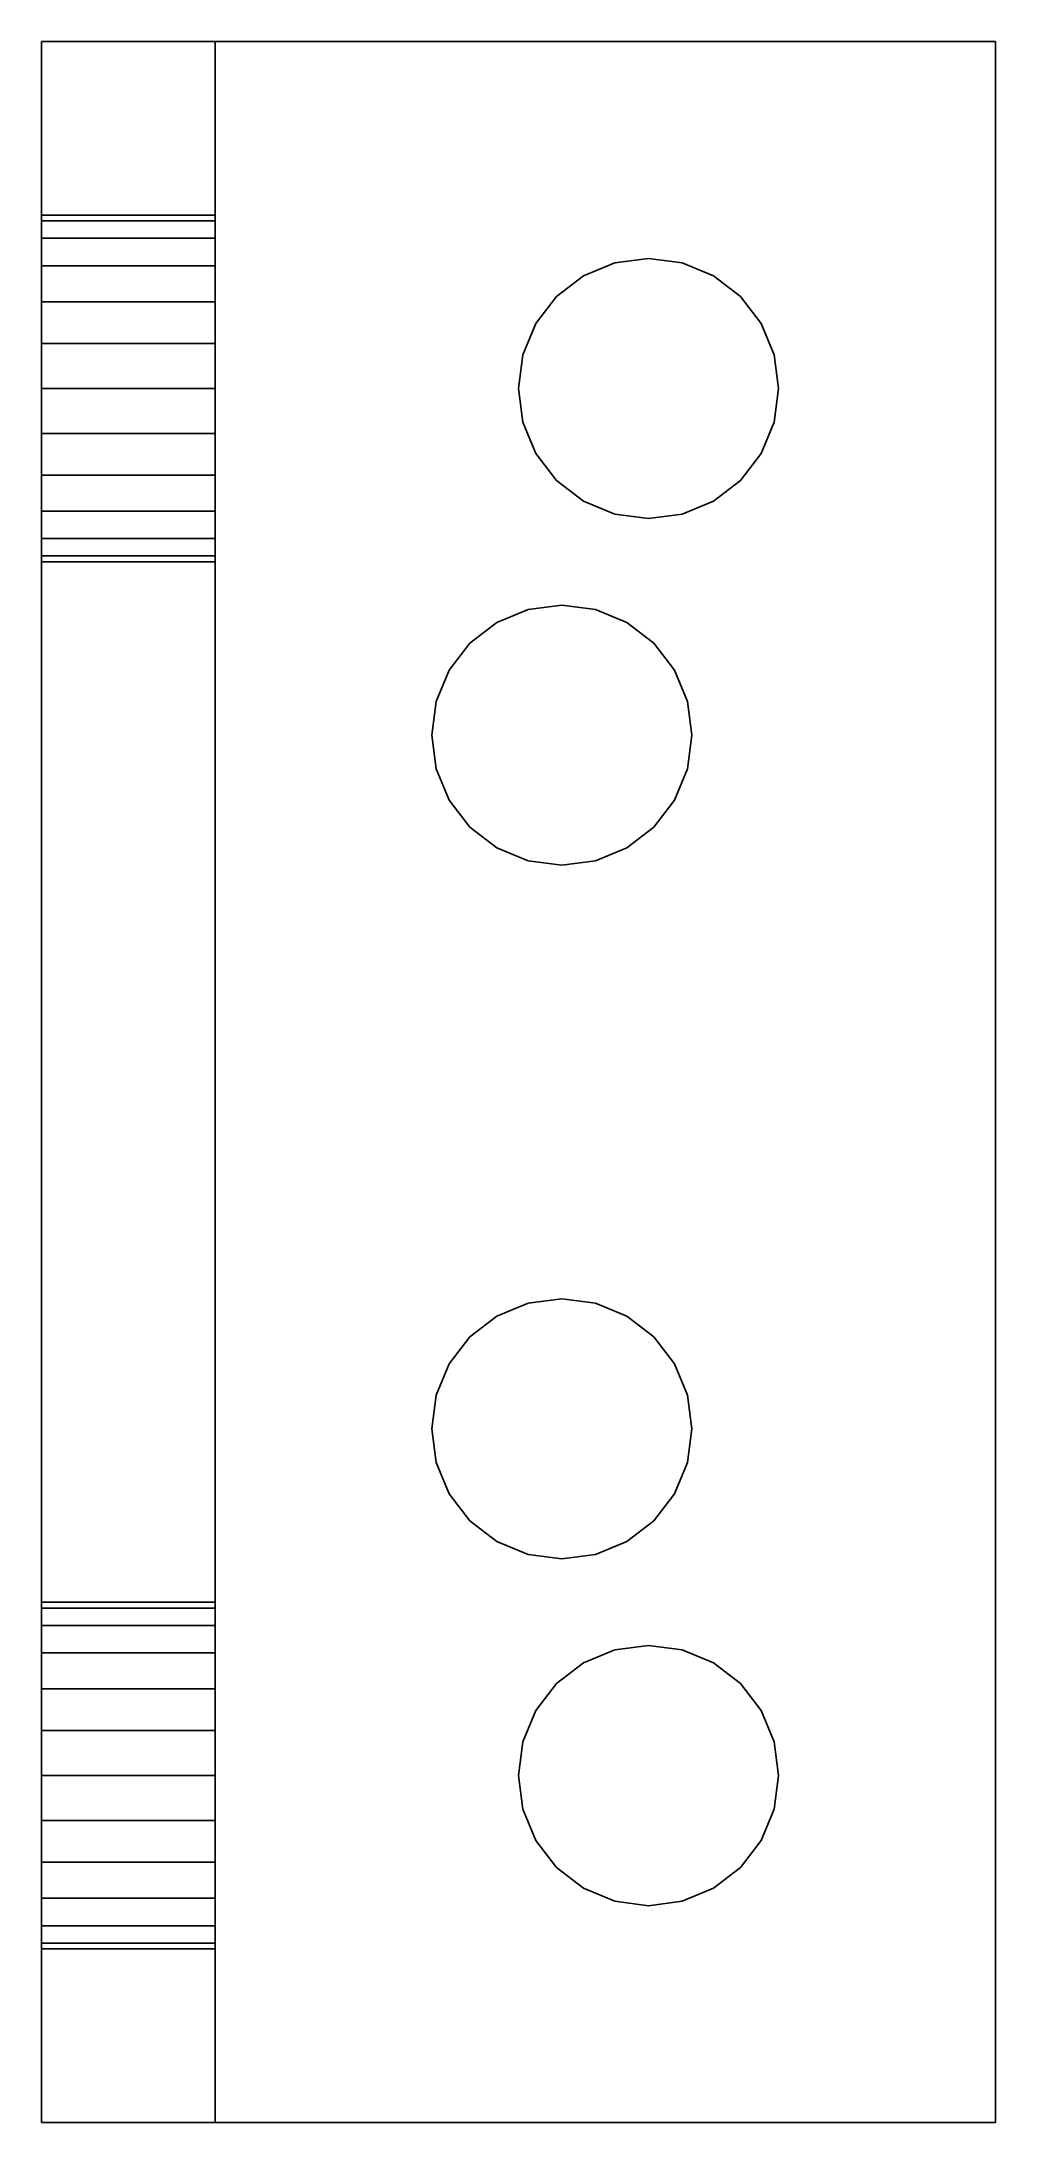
# Model space of a CAD drawing. Header units: metres. Extents: x 0 to 0.69, y -1.5 to 0.
import ezdxf

# ---------------------------------------------------------------- set-up
doc = ezdxf.new("R2010")
doc.units = ezdxf.units.M

msp = doc.modelspace()

# ---------------------------------------------------------------- linework, layer by layer
at = {"layer": 'MY3DLAYER'}
for p, q in [((0, 0), (0, 0, 0.75)), ((0, 0, 0.75), (0.6875, 0, 0.75)), ((0.125, 0), (0, 0)), ((0, -1.5, 0.75), (0, 0, 0.75)), ((0, -1.5), (0, 0)), ((0.125, -1.5), (0.125, 0)), ((0.125, 0, 0.625), (0.125, 0)), ((0.125, -1.5, 0.625), (0.125, 0, 0.625)), ((0.6875, 0, 0.625), (0.125, 0, 0.625)), ((0.6875, -1.5, 0.625), (0.6875, 0, 0.625)), ((0.6875, -1.5, 0.75), (0.6875, 0, 0.75)), ((0.6875, 0, 0.75), (0.6875, 0, 0.625)), ((0, -0.125, 0.3125), (0, -0.1293, 0.3449)), ((0, -0.1293, 0.2801), (0, -0.125, 0.3125)), ((0.125, -0.125, 0.3125), (0, -0.125, 0.3125)), ((0, -0.1293, 0.3449), (0, -0.1417, 0.375)), ((0, -0.1417, 0.25), (0, -0.1293, 0.2801)), ((0.125, -0.1293, 0.3449), (0, -0.1293, 0.3449)), ((0.125, -0.1293, 0.2801), (0, -0.1293, 0.2801)), ((0.125, -0.125, 0.3125), (0.125, -0.1293, 0.3449)), ((0.125, -0.1293, 0.2801), (0.125, -0.125, 0.3125)), ((0.125, -0.1417, 0.25), (0.125, -0.1293, 0.2801)), ((0.125, -0.1293, 0.3449), (0.125, -0.1417, 0.375)), ((0, -0.1417, 0.375), (0, -0.1616, 0.4009)), ((0, -0.1616, 0.2241), (0, -0.1417, 0.25)), ((0.125, -0.1417, 0.375), (0, -0.1417, 0.375)), ((0.125, -0.1417, 0.25), (0, -0.1417, 0.25)), ((0.125, -0.1616, 0.2241), (0.125, -0.1417, 0.25)), ((0.125, -0.1417, 0.375), (0.125, -0.1616, 0.4009)), ((0, -0.1616, 0.4009), (0, -0.1875, 0.4208)), ((0, -0.1875, 0.2042), (0, -0.1616, 0.2241)), ((0.125, -0.1616, 0.4009), (0, -0.1616, 0.4009)), ((0.125, -0.1616, 0.2241), (0, -0.1616, 0.2241)), ((0.125, -0.1875, 0.2042), (0.125, -0.1616, 0.2241)), ((0.125, -0.1616, 0.4009), (0.125, -0.1875, 0.4208)), ((0.4132, -0.1594, 0.75), (0.3906, -0.1688, 0.75)), ((0.4132, -0.1594, 0.625), (0.3906, -0.1688, 0.625)), ((0.4375, -0.1563, 0.75), (0.4132, -0.1594, 0.75)), ((0.4375, -0.1563, 0.625), (0.4132, -0.1594, 0.625)), ((0.4132, -0.1594, 0.75), (0.4132, -0.1594, 0.625)), ((0.4618, -0.1594, 0.75), (0.4375, -0.1563, 0.75)), ((0.4618, -0.1594, 0.625), (0.4375, -0.1563, 0.625)), ((0.4375, -0.1563, 0.75), (0.4375, -0.1563, 0.625)), ((0.4844, -0.1688, 0.75), (0.4618, -0.1594, 0.75)), ((0.4844, -0.1688, 0.625), (0.4618, -0.1594, 0.625)), ((0.4618, -0.1594, 0.75), (0.4618, -0.1594, 0.625)), ((0.3906, -0.1688, 0.75), (0.3712, -0.1837, 0.75)), ((0.3906, -0.1688, 0.625), (0.3712, -0.1837, 0.625)), ((0.3906, -0.1688, 0.75), (0.3906, -0.1688, 0.625)), ((0.5038, -0.1837, 0.75), (0.4844, -0.1688, 0.75)), ((0.5038, -0.1837, 0.625), (0.4844, -0.1688, 0.625)), ((0.4844, -0.1688, 0.75), (0.4844, -0.1688, 0.625)), ((0, -0.1875, 0.4208), (0, -0.2176, 0.4332)), ((0, -0.2176, 0.1918), (0, -0.1875, 0.2042)), ((0.125, -0.1875, 0.4208), (0, -0.1875, 0.4208)), ((0.125, -0.1875, 0.2042), (0, -0.1875, 0.2042)), ((0.125, -0.2176, 0.1918), (0.125, -0.1875, 0.2042)), ((0.125, -0.1875, 0.4208), (0.125, -0.2176, 0.4332)), ((0.3712, -0.1837, 0.75), (0.3563, -0.2031, 0.75)), ((0.3712, -0.1837, 0.625), (0.3563, -0.2031, 0.625)), ((0.3712, -0.1837, 0.75), (0.3712, -0.1837, 0.625)), ((0.5187, -0.2031, 0.75), (0.5038, -0.1837, 0.75)), ((0.5187, -0.2031, 0.625), (0.5038, -0.1837, 0.625)), ((0.5038, -0.1837, 0.75), (0.5038, -0.1837, 0.625)), ((0.3563, -0.2031, 0.75), (0.3469, -0.2257, 0.75)), ((0.3563, -0.2031, 0.625), (0.3469, -0.2257, 0.625)), ((0.3563, -0.2031, 0.75), (0.3563, -0.2031, 0.625)), ((0.5281, -0.2257, 0.75), (0.5187, -0.2031, 0.75)), ((0.5281, -0.2257, 0.625), (0.5187, -0.2031, 0.625)), ((0.5187, -0.2031, 0.75), (0.5187, -0.2031, 0.625)), ((0, -0.2176, 0.4332), (0, -0.25, 0.4375)), ((0, -0.25, 0.1875), (0, -0.2176, 0.1918)), ((0.125, -0.2176, 0.4332), (0, -0.2176, 0.4332)), ((0.125, -0.2176, 0.1918), (0, -0.2176, 0.1918)), ((0.125, -0.25, 0.1875), (0.125, -0.2176, 0.1918)), ((0.125, -0.2176, 0.4332), (0.125, -0.25, 0.4375)), ((0.3469, -0.2257, 0.75), (0.3437, -0.25, 0.75)), ((0.3469, -0.2257, 0.625), (0.3437, -0.25, 0.625)), ((0.3469, -0.2257, 0.75), (0.3469, -0.2257, 0.625)), ((0.5312, -0.25, 0.75), (0.5281, -0.2257, 0.75)), ((0.5312, -0.25, 0.625), (0.5281, -0.2257, 0.625)), ((0.5281, -0.2257, 0.75), (0.5281, -0.2257, 0.625)), ((0, -0.25, 0.4375), (0, -0.2824, 0.4332)), ((0, -0.2824, 0.1918), (0, -0.25, 0.1875)), ((0.125, -0.25, 0.4375), (0, -0.25, 0.4375)), ((0.125, -0.25, 0.1875), (0, -0.25, 0.1875)), ((0.125, -0.2824, 0.1918), (0.125, -0.25, 0.1875)), ((0.125, -0.25, 0.4375), (0.125, -0.2824, 0.4332)), ((0.3437, -0.25, 0.75), (0.3469, -0.2743, 0.75)), ((0.3437, -0.25, 0.625), (0.3469, -0.2743, 0.625)), ((0.3437, -0.25, 0.75), (0.3437, -0.25, 0.625)), ((0.5281, -0.2743, 0.75), (0.5312, -0.25, 0.75)), ((0.5281, -0.2743, 0.625), (0.5312, -0.25, 0.625)), ((0.5312, -0.25, 0.75), (0.5312, -0.25, 0.625)), ((0, -0.2824, 0.4332), (0, -0.3125, 0.4208)), ((0, -0.3125, 0.2042), (0, -0.2824, 0.1918)), ((0.125, -0.2824, 0.1918), (0, -0.2824, 0.1918)), ((0.125, -0.2824, 0.4332), (0, -0.2824, 0.4332)), ((0.125, -0.3125, 0.2042), (0.125, -0.2824, 0.1918)), ((0.125, -0.2824, 0.4332), (0.125, -0.3125, 0.4208)), ((0.3469, -0.2743, 0.75), (0.3563, -0.2969, 0.75)), ((0.3469, -0.2743, 0.625), (0.3563, -0.2969, 0.625)), ((0.3469, -0.2743, 0.75), (0.3469, -0.2743, 0.625)), ((0.5187, -0.2969, 0.75), (0.5281, -0.2743, 0.75)), ((0.5187, -0.2969, 0.625), (0.5281, -0.2743, 0.625)), ((0.5281, -0.2743, 0.75), (0.5281, -0.2743, 0.625)), ((0.3563, -0.2969, 0.75), (0.3712, -0.3163, 0.75)), ((0.3563, -0.2969, 0.625), (0.3712, -0.3163, 0.625)), ((0.3563, -0.2969, 0.75), (0.3563, -0.2969, 0.625)), ((0.5038, -0.3163, 0.75), (0.5187, -0.2969, 0.75)), ((0.5038, -0.3163, 0.625), (0.5187, -0.2969, 0.625)), ((0.5187, -0.2969, 0.75), (0.5187, -0.2969, 0.625)), ((0, -0.3125, 0.4208), (0, -0.3384, 0.4009)), ((0, -0.3384, 0.2241), (0, -0.3125, 0.2042)), ((0.125, -0.3125, 0.2042), (0, -0.3125, 0.2042)), ((0.125, -0.3125, 0.4208), (0, -0.3125, 0.4208)), ((0.125, -0.3384, 0.2241), (0.125, -0.3125, 0.2042)), ((0.125, -0.3125, 0.4208), (0.125, -0.3384, 0.4009)), ((0.3712, -0.3163, 0.75), (0.3906, -0.3312, 0.75)), ((0.3712, -0.3163, 0.625), (0.3906, -0.3312, 0.625)), ((0.3712, -0.3163, 0.75), (0.3712, -0.3163, 0.625)), ((0.4844, -0.3312, 0.75), (0.5038, -0.3163, 0.75)), ((0.4844, -0.3312, 0.625), (0.5038, -0.3163, 0.625)), ((0.5038, -0.3163, 0.75), (0.5038, -0.3163, 0.625)), ((0, -0.3583, 0.25), (0, -0.3384, 0.2241)), ((0, -0.3384, 0.4009), (0, -0.3583, 0.375)), ((0.125, -0.3384, 0.2241), (0, -0.3384, 0.2241)), ((0.125, -0.3384, 0.4009), (0, -0.3384, 0.4009)), ((0.125, -0.3583, 0.25), (0.125, -0.3384, 0.2241)), ((0.125, -0.3384, 0.4009), (0.125, -0.3583, 0.375)), ((0.3906, -0.3312, 0.75), (0.4132, -0.3406, 0.75)), ((0.3906, -0.3312, 0.625), (0.4132, -0.3406, 0.625)), ((0.3906, -0.3312, 0.75), (0.3906, -0.3312, 0.625)), ((0.4132, -0.3406, 0.75), (0.4375, -0.3438, 0.75)), ((0.4132, -0.3406, 0.625), (0.4375, -0.3438, 0.625)), ((0.4132, -0.3406, 0.75), (0.4132, -0.3406, 0.625)), ((0.4375, -0.3438, 0.75), (0.4618, -0.3406, 0.75)), ((0.4375, -0.3438, 0.625), (0.4618, -0.3406, 0.625)), ((0.4375, -0.3438, 0.75), (0.4375, -0.3438, 0.625)), ((0.4618, -0.3406, 0.75), (0.4844, -0.3312, 0.75)), ((0.4618, -0.3406, 0.625), (0.4844, -0.3312, 0.625)), ((0.4618, -0.3406, 0.75), (0.4618, -0.3406, 0.625)), ((0.4844, -0.3312, 0.75), (0.4844, -0.3312, 0.625)), ((0, -0.3707, 0.2801), (0, -0.3583, 0.25)), ((0, -0.3583, 0.375), (0, -0.3707, 0.3449)), ((0.125, -0.3583, 0.25), (0, -0.3583, 0.25)), ((0.125, -0.3583, 0.375), (0, -0.3583, 0.375)), ((0.125, -0.3707, 0.2801), (0.125, -0.3583, 0.25)), ((0.125, -0.3583, 0.375), (0.125, -0.3707, 0.3449)), ((0, -0.3707, 0.3449), (0, -0.375, 0.3125)), ((0, -0.375, 0.3125), (0, -0.3707, 0.2801)), ((0.125, -0.3707, 0.2801), (0, -0.3707, 0.2801)), ((0.125, -0.3707, 0.3449), (0, -0.3707, 0.3449)), ((0.125, -0.375, 0.3125), (0, -0.375, 0.3125)), ((0.125, -0.375, 0.3125), (0.125, -0.3707, 0.2801)), ((0.125, -0.3707, 0.3449), (0.125, -0.375, 0.3125)), ((0.3281, -0.4188, 0.75), (0.3087, -0.4337, 0.75)), ((0.3281, -0.4188, 0.625), (0.3087, -0.4337, 0.625)), ((0.3507, -0.4094, 0.75), (0.3281, -0.4188, 0.75)), ((0.3507, -0.4094, 0.625), (0.3281, -0.4188, 0.625)), ((0.3281, -0.4188, 0.75), (0.3281, -0.4188, 0.625)), ((0.375, -0.4063, 0.75), (0.3507, -0.4094, 0.75)), ((0.375, -0.4063, 0.625), (0.3507, -0.4094, 0.625)), ((0.3507, -0.4094, 0.75), (0.3507, -0.4094, 0.625)), ((0.3993, -0.4094, 0.75), (0.375, -0.4063, 0.75)), ((0.3993, -0.4094, 0.625), (0.375, -0.4063, 0.625)), ((0.375, -0.4063, 0.75), (0.375, -0.4063, 0.625)), ((0.4219, -0.4188, 0.75), (0.3993, -0.4094, 0.75)), ((0.4219, -0.4188, 0.625), (0.3993, -0.4094, 0.625)), ((0.3993, -0.4094, 0.75), (0.3993, -0.4094, 0.625)), ((0.4413, -0.4337, 0.75), (0.4219, -0.4188, 0.75)), ((0.4413, -0.4337, 0.625), (0.4219, -0.4188, 0.625)), ((0.4219, -0.4188, 0.75), (0.4219, -0.4188, 0.625)), ((0.3087, -0.4337, 0.75), (0.2938, -0.4531, 0.75)), ((0.3087, -0.4337, 0.625), (0.2938, -0.4531, 0.625)), ((0.3087, -0.4337, 0.75), (0.3087, -0.4337, 0.625)), ((0.4562, -0.4531, 0.75), (0.4413, -0.4337, 0.75)), ((0.4562, -0.4531, 0.625), (0.4413, -0.4337, 0.625)), ((0.4413, -0.4337, 0.75), (0.4413, -0.4337, 0.625)), ((0.2938, -0.4531, 0.75), (0.2844, -0.4757, 0.75)), ((0.2938, -0.4531, 0.625), (0.2844, -0.4757, 0.625)), ((0.2938, -0.4531, 0.75), (0.2938, -0.4531, 0.625)), ((0.4656, -0.4757, 0.75), (0.4562, -0.4531, 0.75)), ((0.4656, -0.4757, 0.625), (0.4562, -0.4531, 0.625)), ((0.4562, -0.4531, 0.75), (0.4562, -0.4531, 0.625)), ((0.2844, -0.4757, 0.75), (0.2812, -0.5, 0.75)), ((0.2844, -0.4757, 0.625), (0.2812, -0.5, 0.625)), ((0.2844, -0.4757, 0.75), (0.2844, -0.4757, 0.625)), ((0.4687, -0.5, 0.75), (0.4656, -0.4757, 0.75)), ((0.4687, -0.5, 0.625), (0.4656, -0.4757, 0.625)), ((0.4656, -0.4757, 0.75), (0.4656, -0.4757, 0.625)), ((0.2812, -0.5, 0.75), (0.2844, -0.5243, 0.75)), ((0.2812, -0.5, 0.625), (0.2844, -0.5243, 0.625)), ((0.2812, -0.5, 0.75), (0.2812, -0.5, 0.625)), ((0.4656, -0.5243, 0.75), (0.4687, -0.5, 0.75)), ((0.4656, -0.5243, 0.625), (0.4687, -0.5, 0.625)), ((0.4687, -0.5, 0.75), (0.4687, -0.5, 0.625)), ((0.2844, -0.5243, 0.75), (0.2938, -0.5469, 0.75)), ((0.2844, -0.5243, 0.625), (0.2938, -0.5469, 0.625)), ((0.2844, -0.5243, 0.75), (0.2844, -0.5243, 0.625)), ((0.4562, -0.5469, 0.75), (0.4656, -0.5243, 0.75)), ((0.4562, -0.5469, 0.625), (0.4656, -0.5243, 0.625)), ((0.4656, -0.5243, 0.75), (0.4656, -0.5243, 0.625)), ((0.2938, -0.5469, 0.75), (0.3087, -0.5663, 0.75)), ((0.2938, -0.5469, 0.625), (0.3087, -0.5663, 0.625)), ((0.2938, -0.5469, 0.75), (0.2938, -0.5469, 0.625)), ((0.4413, -0.5663, 0.75), (0.4562, -0.5469, 0.75)), ((0.4413, -0.5663, 0.625), (0.4562, -0.5469, 0.625)), ((0.4562, -0.5469, 0.75), (0.4562, -0.5469, 0.625)), ((0.3087, -0.5663, 0.75), (0.3281, -0.5812, 0.75)), ((0.3087, -0.5663, 0.625), (0.3281, -0.5812, 0.625)), ((0.3087, -0.5663, 0.75), (0.3087, -0.5663, 0.625)), ((0.4219, -0.5812, 0.75), (0.4413, -0.5663, 0.75)), ((0.4219, -0.5812, 0.625), (0.4413, -0.5663, 0.625)), ((0.4413, -0.5663, 0.75), (0.4413, -0.5663, 0.625)), ((0.3281, -0.5812, 0.75), (0.3507, -0.5906, 0.75)), ((0.3281, -0.5812, 0.625), (0.3507, -0.5906, 0.625)), ((0.3281, -0.5812, 0.75), (0.3281, -0.5812, 0.625)), ((0.3993, -0.5906, 0.75), (0.4219, -0.5812, 0.75)), ((0.3993, -0.5906, 0.625), (0.4219, -0.5812, 0.625)), ((0.4219, -0.5812, 0.75), (0.4219, -0.5812, 0.625)), ((0.3507, -0.5906, 0.75), (0.375, -0.5938, 0.75)), ((0.3507, -0.5906, 0.625), (0.375, -0.5938, 0.625)), ((0.3507, -0.5906, 0.75), (0.3507, -0.5906, 0.625)), ((0.375, -0.5938, 0.75), (0.3993, -0.5906, 0.75)), ((0.375, -0.5938, 0.625), (0.3993, -0.5906, 0.625)), ((0.375, -0.5938, 0.75), (0.375, -0.5938, 0.625)), ((0.3993, -0.5906, 0.75), (0.3993, -0.5906, 0.625)), ((0.3507, -0.9094, 0.75), (0.3281, -0.9188, 0.75)), ((0.3507, -0.9094, 0.625), (0.3281, -0.9188, 0.625)), ((0.375, -0.9063, 0.75), (0.3507, -0.9094, 0.75)), ((0.375, -0.9063, 0.625), (0.3507, -0.9094, 0.625)), ((0.3507, -0.9094, 0.75), (0.3507, -0.9094, 0.625)), ((0.3993, -0.9094, 0.75), (0.375, -0.9063, 0.75)), ((0.3993, -0.9094, 0.625), (0.375, -0.9063, 0.625)), ((0.375, -0.9063, 0.75), (0.375, -0.9063, 0.625)), ((0.4219, -0.9188, 0.75), (0.3993, -0.9094, 0.75)), ((0.4219, -0.9188, 0.625), (0.3993, -0.9094, 0.625)), ((0.3993, -0.9094, 0.75), (0.3993, -0.9094, 0.625)), ((0.3281, -0.9188, 0.75), (0.3087, -0.9337, 0.75)), ((0.3281, -0.9188, 0.625), (0.3087, -0.9337, 0.625)), ((0.3281, -0.9188, 0.75), (0.3281, -0.9188, 0.625)), ((0.4413, -0.9337, 0.75), (0.4219, -0.9188, 0.75)), ((0.4413, -0.9337, 0.625), (0.4219, -0.9188, 0.625)), ((0.4219, -0.9188, 0.75), (0.4219, -0.9188, 0.625)), ((0.3087, -0.9337, 0.75), (0.2938, -0.9531, 0.75)), ((0.3087, -0.9337, 0.625), (0.2938, -0.9531, 0.625)), ((0.3087, -0.9337, 0.75), (0.3087, -0.9337, 0.625)), ((0.4562, -0.9531, 0.75), (0.4413, -0.9337, 0.75)), ((0.4562, -0.9531, 0.625), (0.4413, -0.9337, 0.625)), ((0.4413, -0.9337, 0.75), (0.4413, -0.9337, 0.625)), ((0.2938, -0.9531, 0.75), (0.2844, -0.9757, 0.75)), ((0.2938, -0.9531, 0.625), (0.2844, -0.9757, 0.625)), ((0.2938, -0.9531, 0.75), (0.2938, -0.9531, 0.625)), ((0.4656, -0.9757, 0.75), (0.4562, -0.9531, 0.75)), ((0.4656, -0.9757, 0.625), (0.4562, -0.9531, 0.625)), ((0.4562, -0.9531, 0.75), (0.4562, -0.9531, 0.625)), ((0.2844, -0.9757, 0.75), (0.2812, -1, 0.75)), ((0.2844, -0.9757, 0.625), (0.2812, -1, 0.625)), ((0.2844, -0.9757, 0.75), (0.2844, -0.9757, 0.625)), ((0.4687, -1, 0.75), (0.4656, -0.9757, 0.75)), ((0.4687, -1, 0.625), (0.4656, -0.9757, 0.625)), ((0.4656, -0.9757, 0.75), (0.4656, -0.9757, 0.625)), ((0.2812, -1, 0.75), (0.2844, -1.0243, 0.75)), ((0.2812, -1, 0.625), (0.2844, -1.0243, 0.625)), ((0.2812, -1, 0.75), (0.2812, -1, 0.625)), ((0.4656, -1.0243, 0.75), (0.4687, -1, 0.75)), ((0.4656, -1.0243, 0.625), (0.4687, -1, 0.625)), ((0.4687, -1, 0.75), (0.4687, -1, 0.625)), ((0.2844, -1.0243, 0.75), (0.2938, -1.0469, 0.75)), ((0.2844, -1.0243, 0.625), (0.2938, -1.0469, 0.625)), ((0.2844, -1.0243, 0.75), (0.2844, -1.0243, 0.625)), ((0.4562, -1.0469, 0.75), (0.4656, -1.0243, 0.75)), ((0.4562, -1.0469, 0.625), (0.4656, -1.0243, 0.625)), ((0.4656, -1.0243, 0.75), (0.4656, -1.0243, 0.625)), ((0.2938, -1.0469, 0.75), (0.3087, -1.0663, 0.75)), ((0.2938, -1.0469, 0.625), (0.3087, -1.0663, 0.625)), ((0.2938, -1.0469, 0.75), (0.2938, -1.0469, 0.625)), ((0.4413, -1.0663, 0.75), (0.4562, -1.0469, 0.75)), ((0.4413, -1.0663, 0.625), (0.4562, -1.0469, 0.625)), ((0.4562, -1.0469, 0.75), (0.4562, -1.0469, 0.625)), ((0.3087, -1.0663, 0.75), (0.3281, -1.0812, 0.75)), ((0.3087, -1.0663, 0.625), (0.3281, -1.0812, 0.625)), ((0.3087, -1.0663, 0.75), (0.3087, -1.0663, 0.625)), ((0.4219, -1.0812, 0.75), (0.4413, -1.0663, 0.75)), ((0.4219, -1.0812, 0.625), (0.4413, -1.0663, 0.625)), ((0.4413, -1.0663, 0.75), (0.4413, -1.0663, 0.625)), ((0.3281, -1.0812, 0.75), (0.3507, -1.0906, 0.75)), ((0.3281, -1.0812, 0.625), (0.3507, -1.0906, 0.625)), ((0.3281, -1.0812, 0.75), (0.3281, -1.0812, 0.625)), ((0.3507, -1.0906, 0.75), (0.375, -1.0938, 0.75)), ((0.3507, -1.0906, 0.625), (0.375, -1.0938, 0.625)), ((0.3507, -1.0906, 0.75), (0.3507, -1.0906, 0.625)), ((0.375, -1.0938, 0.75), (0.3993, -1.0906, 0.75)), ((0.375, -1.0938, 0.625), (0.3993, -1.0906, 0.625)), ((0.375, -1.0938, 0.75), (0.375, -1.0938, 0.625)), ((0.3993, -1.0906, 0.75), (0.4219, -1.0812, 0.75)), ((0.3993, -1.0906, 0.625), (0.4219, -1.0812, 0.625)), ((0.3993, -1.0906, 0.75), (0.3993, -1.0906, 0.625)), ((0.4219, -1.0812, 0.75), (0.4219, -1.0812, 0.625)), ((0, -1.125, 0.3125), (0, -1.1293, 0.3449)), ((0, -1.1293, 0.2801), (0, -1.125, 0.3125)), ((0.125, -1.125, 0.3125), (0, -1.125, 0.3125)), ((0.125, -1.125, 0.3125), (0.125, -1.1293, 0.3449)), ((0.125, -1.1293, 0.2801), (0.125, -1.125, 0.3125)), ((0, -1.1293, 0.3449), (0, -1.1417, 0.375)), ((0, -1.1417, 0.25), (0, -1.1293, 0.2801)), ((0.125, -1.1293, 0.2801), (0, -1.1293, 0.2801)), ((0.125, -1.1293, 0.3449), (0, -1.1293, 0.3449)), ((0.125, -1.1293, 0.3449), (0.125, -1.1417, 0.375)), ((0.125, -1.1417, 0.25), (0.125, -1.1293, 0.2801)), ((0, -1.1417, 0.375), (0, -1.1616, 0.4009)), ((0, -1.1616, 0.2241), (0, -1.1417, 0.25)), ((0.125, -1.1417, 0.25), (0, -1.1417, 0.25)), ((0.125, -1.1417, 0.375), (0, -1.1417, 0.375)), ((0.125, -1.1417, 0.375), (0.125, -1.1616, 0.4009)), ((0.125, -1.1616, 0.2241), (0.125, -1.1417, 0.25)), ((0, -1.1616, 0.4009), (0, -1.1875, 0.4208)), ((0, -1.1875, 0.2042), (0, -1.1616, 0.2241)), ((0.125, -1.1616, 0.2241), (0, -1.1616, 0.2241)), ((0.125, -1.1616, 0.4009), (0, -1.1616, 0.4009)), ((0.125, -1.1616, 0.4009), (0.125, -1.1875, 0.4208)), ((0.125, -1.1875, 0.2042), (0.125, -1.1616, 0.2241)), ((0.3906, -1.1688, 0.75), (0.3712, -1.1837, 0.75)), ((0.3906, -1.1688, 0.625), (0.3712, -1.1837, 0.625)), ((0.4132, -1.1594, 0.75), (0.3906, -1.1688, 0.75)), ((0.4132, -1.1594, 0.625), (0.3906, -1.1688, 0.625)), ((0.3906, -1.1688, 0.75), (0.3906, -1.1688, 0.625)), ((0.4375, -1.1563, 0.75), (0.4132, -1.1594, 0.75)), ((0.4375, -1.1563, 0.625), (0.4132, -1.1594, 0.625)), ((0.4132, -1.1594, 0.75), (0.4132, -1.1594, 0.625)), ((0.4618, -1.1594, 0.75), (0.4375, -1.1563, 0.75)), ((0.4618, -1.1594, 0.625), (0.4375, -1.1563, 0.625)), ((0.4375, -1.1563, 0.75), (0.4375, -1.1563, 0.625)), ((0.4844, -1.1688, 0.75), (0.4618, -1.1594, 0.75)), ((0.4844, -1.1688, 0.625), (0.4618, -1.1594, 0.625)), ((0.4618, -1.1594, 0.75), (0.4618, -1.1594, 0.625)), ((0.5038, -1.1837, 0.75), (0.4844, -1.1688, 0.75)), ((0.5038, -1.1837, 0.625), (0.4844, -1.1688, 0.625)), ((0.4844, -1.1688, 0.75), (0.4844, -1.1688, 0.625)), ((0.3712, -1.1837, 0.75), (0.3563, -1.2031, 0.75)), ((0.3712, -1.1837, 0.625), (0.3563, -1.2031, 0.625)), ((0.3712, -1.1837, 0.75), (0.3712, -1.1837, 0.625)), ((0.5187, -1.2031, 0.75), (0.5038, -1.1837, 0.75)), ((0.5187, -1.2031, 0.625), (0.5038, -1.1837, 0.625)), ((0.5038, -1.1837, 0.75), (0.5038, -1.1837, 0.625)), ((0, -1.1875, 0.4208), (0, -1.2176, 0.4332)), ((0, -1.2176, 0.1918), (0, -1.1875, 0.2042)), ((0.125, -1.1875, 0.2042), (0, -1.1875, 0.2042)), ((0.125, -1.1875, 0.4208), (0, -1.1875, 0.4208)), ((0.125, -1.1875, 0.4208), (0.125, -1.2176, 0.4332)), ((0.125, -1.2176, 0.1918), (0.125, -1.1875, 0.2042)), ((0.3563, -1.2031, 0.75), (0.3469, -1.2257, 0.75)), ((0.3563, -1.2031, 0.625), (0.3469, -1.2257, 0.625)), ((0.3563, -1.2031, 0.75), (0.3563, -1.2031, 0.625)), ((0.5281, -1.2257, 0.75), (0.5187, -1.2031, 0.75)), ((0.5281, -1.2257, 0.625), (0.5187, -1.2031, 0.625)), ((0.5187, -1.2031, 0.75), (0.5187, -1.2031, 0.625)), ((0, -1.2176, 0.4332), (0, -1.25, 0.4375)), ((0, -1.25, 0.1875), (0, -1.2176, 0.1918)), ((0.125, -1.2176, 0.4332), (0, -1.2176, 0.4332)), ((0.125, -1.2176, 0.1918), (0, -1.2176, 0.1918)), ((0.125, -1.2176, 0.4332), (0.125, -1.25, 0.4375)), ((0.125, -1.25, 0.1875), (0.125, -1.2176, 0.1918)), ((0.3469, -1.2257, 0.75), (0.3437, -1.25, 0.75)), ((0.3469, -1.2257, 0.625), (0.3437, -1.25, 0.625)), ((0.3469, -1.2257, 0.75), (0.3469, -1.2257, 0.625)), ((0.5312, -1.25, 0.75), (0.5281, -1.2257, 0.75)), ((0.5312, -1.25, 0.625), (0.5281, -1.2257, 0.625)), ((0.5281, -1.2257, 0.75), (0.5281, -1.2257, 0.625)), ((0, -1.25, 0.4375), (0, -1.2824, 0.4332)), ((0, -1.2824, 0.1918), (0, -1.25, 0.1875)), ((0.125, -1.25, 0.4375), (0, -1.25, 0.4375)), ((0.125, -1.25, 0.1875), (0, -1.25, 0.1875)), ((0.125, -1.25, 0.4375), (0.125, -1.2824, 0.4332)), ((0.125, -1.2824, 0.1918), (0.125, -1.25, 0.1875)), ((0.3437, -1.25, 0.75), (0.3469, -1.2743, 0.75)), ((0.3437, -1.25, 0.625), (0.3469, -1.2743, 0.625)), ((0.3437, -1.25, 0.75), (0.3437, -1.25, 0.625)), ((0.5281, -1.2743, 0.75), (0.5312, -1.25, 0.75)), ((0.5281, -1.2743, 0.625), (0.5312, -1.25, 0.625)), ((0.5312, -1.25, 0.75), (0.5312, -1.25, 0.625)), ((0.3469, -1.2743, 0.75), (0.3563, -1.2969, 0.75)), ((0.3469, -1.2743, 0.625), (0.3563, -1.2969, 0.625)), ((0.3469, -1.2743, 0.75), (0.3469, -1.2743, 0.625)), ((0.5187, -1.2969, 0.75), (0.5281, -1.2743, 0.75)), ((0.5187, -1.2969, 0.625), (0.5281, -1.2743, 0.625)), ((0.5281, -1.2743, 0.75), (0.5281, -1.2743, 0.625)), ((0, -1.2824, 0.4332), (0, -1.3125, 0.4208)), ((0, -1.3125, 0.2042), (0, -1.2824, 0.1918)), ((0.125, -1.2824, 0.4332), (0, -1.2824, 0.4332)), ((0.125, -1.2824, 0.1918), (0, -1.2824, 0.1918)), ((0.125, -1.2824, 0.4332), (0.125, -1.3125, 0.4208)), ((0.125, -1.3125, 0.2042), (0.125, -1.2824, 0.1918)), ((0.3563, -1.2969, 0.75), (0.3712, -1.3163, 0.75)), ((0.3563, -1.2969, 0.625), (0.3712, -1.3163, 0.625)), ((0.3563, -1.2969, 0.75), (0.3563, -1.2969, 0.625)), ((0.5038, -1.3163, 0.75), (0.5187, -1.2969, 0.75)), ((0.5038, -1.3163, 0.625), (0.5187, -1.2969, 0.625)), ((0.5187, -1.2969, 0.75), (0.5187, -1.2969, 0.625)), ((0, -1.3125, 0.4208), (0, -1.3384, 0.4009)), ((0, -1.3384, 0.2241), (0, -1.3125, 0.2042)), ((0.125, -1.3125, 0.4208), (0, -1.3125, 0.4208)), ((0.125, -1.3125, 0.2042), (0, -1.3125, 0.2042)), ((0.125, -1.3125, 0.4208), (0.125, -1.3384, 0.4009)), ((0.125, -1.3384, 0.2241), (0.125, -1.3125, 0.2042)), ((0.3712, -1.3163, 0.75), (0.3906, -1.3312, 0.75)), ((0.3712, -1.3163, 0.625), (0.3906, -1.3312, 0.625)), ((0.3712, -1.3163, 0.75), (0.3712, -1.3163, 0.625)), ((0.4844, -1.3312, 0.75), (0.5038, -1.3163, 0.75)), ((0.4844, -1.3312, 0.625), (0.5038, -1.3163, 0.625)), ((0.5038, -1.3163, 0.75), (0.5038, -1.3163, 0.625)), ((0.3906, -1.3312, 0.75), (0.4132, -1.3406, 0.75)), ((0.3906, -1.3312, 0.625), (0.4132, -1.3406, 0.625)), ((0.3906, -1.3312, 0.75), (0.3906, -1.3312, 0.625)), ((0.4618, -1.3406, 0.75), (0.4844, -1.3312, 0.75)), ((0.4618, -1.3406, 0.625), (0.4844, -1.3312, 0.625)), ((0.4844, -1.3312, 0.75), (0.4844, -1.3312, 0.625)), ((0, -1.3583, 0.25), (0, -1.3384, 0.2241)), ((0, -1.3384, 0.4009), (0, -1.3583, 0.375)), ((0.125, -1.3384, 0.2241), (0, -1.3384, 0.2241)), ((0.125, -1.3384, 0.4009), (0, -1.3384, 0.4009)), ((0.125, -1.3384, 0.4009), (0.125, -1.3583, 0.375)), ((0.125, -1.3583, 0.25), (0.125, -1.3384, 0.2241)), ((0.4132, -1.3406, 0.75), (0.4375, -1.3438, 0.75)), ((0.4132, -1.3406, 0.625), (0.4375, -1.3438, 0.625)), ((0.4132, -1.3406, 0.75), (0.4132, -1.3406, 0.625)), ((0.4375, -1.3438, 0.75), (0.4618, -1.3406, 0.75)), ((0.4375, -1.3438, 0.625), (0.4618, -1.3406, 0.625)), ((0.4375, -1.3438, 0.75), (0.4375, -1.3438, 0.625)), ((0.4618, -1.3406, 0.75), (0.4618, -1.3406, 0.625)), ((0, -1.3583, 0.375), (0, -1.3707, 0.3449)), ((0, -1.3707, 0.2801), (0, -1.3583, 0.25)), ((0.125, -1.3583, 0.25), (0, -1.3583, 0.25)), ((0.125, -1.3583, 0.375), (0, -1.3583, 0.375)), ((0.125, -1.3583, 0.375), (0.125, -1.3707, 0.3449)), ((0.125, -1.3707, 0.2801), (0.125, -1.3583, 0.25)), ((0, -1.375, 0.3125), (0, -1.3707, 0.2801)), ((0, -1.3707, 0.3449), (0, -1.375, 0.3125)), ((0.125, -1.3707, 0.2801), (0, -1.3707, 0.2801)), ((0.125, -1.3707, 0.3449), (0, -1.3707, 0.3449)), ((0.125, -1.375, 0.3125), (0, -1.375, 0.3125)), ((0.125, -1.375, 0.3125), (0.125, -1.3707, 0.2801)), ((0.125, -1.3707, 0.3449), (0.125, -1.375, 0.3125)), ((0, -1.5, 0.75), (0.6875, -1.5, 0.75)), ((0, -1.5), (0, -1.5, 0.75)), ((0.125, -1.5), (0, -1.5)), ((0.125, -1.5, 0.625), (0.125, -1.5)), ((0.6875, -1.5, 0.625), (0.125, -1.5, 0.625)), ((0.6875, -1.5, 0.75), (0.6875, -1.5, 0.625))]:
    msp.add_line(p, q, dxfattribs=at)

doc.saveas('drawing.dxf')
